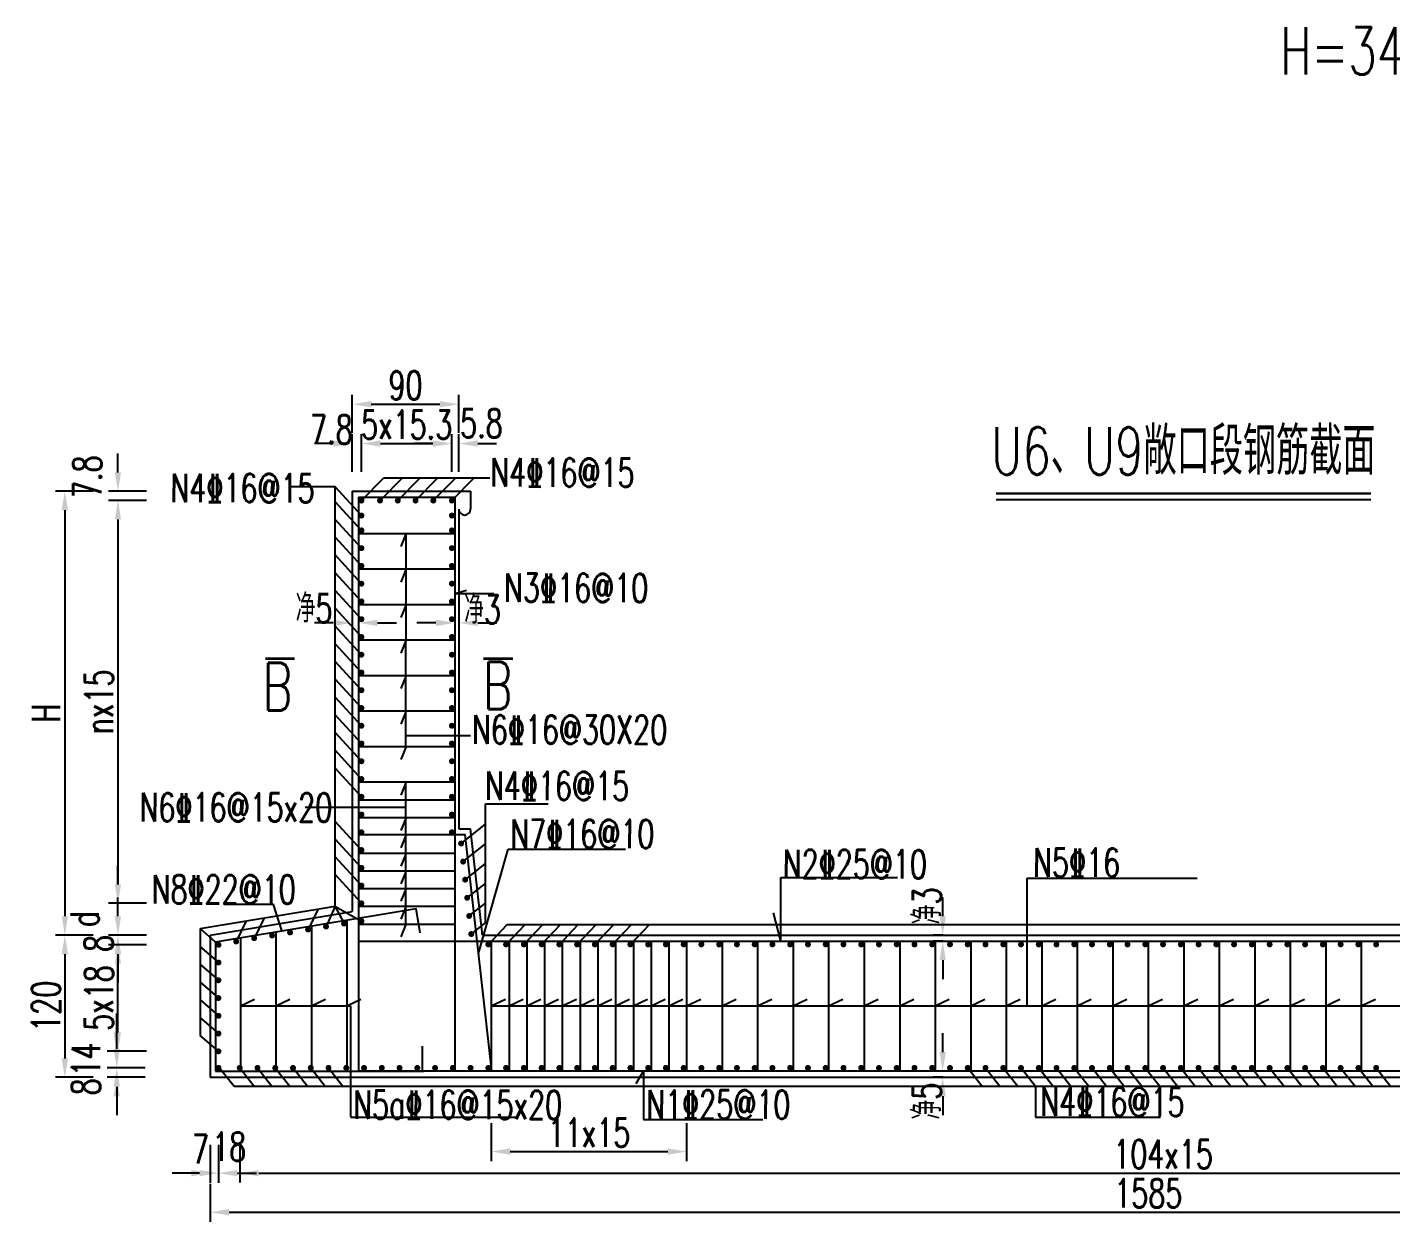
# Model space of a CAD drawing. Header units: millimetres. Extents: x -24222 to 32035, y -74604 to 14337.
# Drawn here: x -257 to 895, y -1536 to -527 of the extents above; entities that cross this region are included whole.
import ezdxf
from ezdxf.enums import TextEntityAlignment as Align

# ---------------------------------------------------------------- set-up
doc = ezdxf.new("R2010")
doc.units = ezdxf.units.MM
doc.header["$LTSCALE"] = 0.25
doc.header["$MEASUREMENT"] = 0
for name, color, linetype in [('文字', 7, 'Continuous'), ('标注', 7, 'Continuous'), ('次轮廓线', 7, 'Continuous'), ('钢筋', 1, 'Continuous')]:
    doc.layers.add(name, color=color, linetype=linetype)
doc.styles.get("Standard").update_dxf_attribs({"font": 'simplex1.shx', "width": 0.7, "bigfont": 'hztxt.shx'})
doc.dimstyles.new('80', dxfattribs={"dimscale": 8, "dimtxt": 3, "dimasz": 2, "dimexe": 1, "dimexo": 1, "dimgap": 0.5, "dimtad": 1, "dimdec": 1, "dimdsep": 46, "dimtxsty": 'Standard', "dimcen": 0.5, "dimadec": 0, "dimazin": 0, "dimtfac": 1, "dimtdec": 1, "dimtofl": 0, "dimtmove": 2, "dimatfit": 3, "dimfxl": 0, "dimtolj": 1, "dimtzin": 0, "dimarcsym": 0})

# ---------------------------------------------------------------- blocks, each defined once
blk = doc.blocks.new('点筋')
at = {"layer": '钢筋', "const_width": 2.5}
blk.add_lwpolyline([(-1.25, 0, 1), (1.25, 0, 1)], format="xyb", close=True, dxfattribs=at)
blk = doc.blocks.new('*D137')
at = {"layer": 'Defpoints', "color": 0}
for p in [(-179.7, -1293.7), (-224.9, -1413.7), (-179.7, -1413.7)]:
    blk.add_point(p, dxfattribs=at)
at = {"layer": '标注', "color": 0, "lineweight": -2}
for p, q in [((-200.9, -1293.7), (-232.9, -1293.7)), ((-224.9, -1309.7), (-224.9, -1397.7)), ((-200.9, -1413.7), (-232.9, -1413.7))]:
    blk.add_line(p, q, dxfattribs=at)
at = {"layer": '标注', "color": 0}
for points in [[(-227.6, -1309.7), (-222.2, -1309.7), (-224.9, -1293.7)], [(-227.6, -1397.7), (-222.2, -1397.7), (-224.9, -1413.7)]]:
    blk.add_solid(points, dxfattribs=at)
at = {"layer": '标注', "color": 0, "insert": (-240.9, -1353.7), "char_height": 24, "attachment_point": 5, "rotation": 90}
blk.add_mtext('\\A1;120', dxfattribs=at)
blk = doc.blocks.new('*D138')
at = {"layer": 'Defpoints', "color": 0}
for p in [(25.7, -878.4), (25.7, -926.5), (17.9, -933.7)]:
    blk.add_point(p, dxfattribs=at)
at = {"layer": '标注', "color": 0, "lineweight": -2}
for p, q in [((17.9, -902.4), (17.9, -870.4)), ((25.7, -902.4), (25.7, -870.4)), ((1.9, -878.4), (-14.1, -878.4)), ((41.7, -878.4), (57.7, -878.4))]:
    blk.add_line(p, q, dxfattribs=at)
at = {"layer": '标注', "color": 0}
for points in [[(1.9, -875.7), (1.9, -881), (17.9, -878.4)], [(41.7, -875.7), (41.7, -881), (25.7, -878.4)]]:
    blk.add_solid(points, dxfattribs=at)
at = {"layer": '标注', "color": 0, "insert": (0.3, -866.5), "char_height": 24, "attachment_point": 5}
blk.add_mtext('\\A1;7.8', dxfattribs=at)
blk = doc.blocks.new('*D139')
at = {"layer": 'Defpoints', "color": 0}
for p in [(107.9, -878.4), (102.1, -926.5), (107.9, -926.5)]:
    blk.add_point(p, dxfattribs=at)
at = {"layer": '标注', "color": 0, "lineweight": -2}
for p, q in [((102.1, -902.4), (102.1, -870.4)), ((107.9, -902.4), (107.9, -870.4)), ((86.1, -878.4), (70.1, -878.4)), ((123.9, -878.4), (139.9, -878.4))]:
    blk.add_line(p, q, dxfattribs=at)
at = {"layer": '标注', "color": 0}
for points in [[(86.1, -875.7), (86.1, -881), (102.1, -878.4)], [(123.9, -875.7), (123.9, -881), (107.9, -878.4)]]:
    blk.add_solid(points, dxfattribs=at)
at = {"layer": '标注', "color": 0, "insert": (127, -861.2), "char_height": 24, "attachment_point": 5}
blk.add_mtext('\\A1;5.8', dxfattribs=at)
blk = doc.blocks.new('*D140')
at = {"layer": 'Defpoints', "color": 0}
for p in [(107.9, -845.2), (17.9, -878.6), (107.9, -878.6)]:
    blk.add_point(p, dxfattribs=at)
at = {"layer": '标注', "color": 0, "lineweight": -2}
for p, q in [((17.9, -869.2), (17.9, -837.2)), ((107.9, -869.2), (107.9, -837.2)), ((33.9, -845.2), (91.9, -845.2))]:
    blk.add_line(p, q, dxfattribs=at)
at = {"layer": '标注', "color": 0}
for points in [[(33.9, -842.5), (33.9, -847.8), (17.9, -845.2)], [(91.9, -842.5), (91.9, -847.8), (107.9, -845.2)]]:
    blk.add_solid(points, dxfattribs=at)
at = {"layer": '标注', "color": 0, "insert": (62.9, -829.2), "char_height": 24, "attachment_point": 5}
blk.add_mtext('\\A1;90', dxfattribs=at)
blk = doc.blocks.new('*D141')
at = {"layer": 'Defpoints', "color": 0}
for p in [(-102.1, -1293.7), (-180, -1301.7), (-95.1, -1301.7)]:
    blk.add_point(p, dxfattribs=at)
at = {"layer": '标注', "color": 0, "lineweight": -2}
for p, q in [((-180, -1277.7), (-180, -1261.7)), ((-156, -1293.7), (-188, -1293.7)), ((-156, -1301.7), (-188, -1301.7)), ((-180, -1317.7), (-180, -1333.7))]:
    blk.add_line(p, q, dxfattribs=at)
at = {"layer": '标注', "color": 0}
for points in [[(-182.7, -1277.7), (-177.4, -1277.7), (-180, -1293.7)], [(-182.7, -1317.7), (-177.4, -1317.7), (-180, -1301.7)]]:
    blk.add_solid(points, dxfattribs=at)
at = {"layer": '标注', "color": 0, "insert": (-196.3, -1300.6), "char_height": 24, "attachment_point": 5, "rotation": 90}
blk.add_mtext('\\A1;8', dxfattribs=at)
blk = doc.blocks.new('*D160')
at = {"layer": 'Defpoints', "color": 0}
for p in [(-102.1, -1493.9), (1482.9, -1493.9), (1482.9, -1527.7)]:
    blk.add_point(p, dxfattribs=at)
at = {"layer": '标注', "color": 0, "lineweight": -2}
for p, q in [((-102.1, -1503.7), (-102.1, -1535.7)), ((1482.9, -1503.7), (1482.9, -1535.7)), ((-86.1, -1527.7), (1466.9, -1527.7))]:
    blk.add_line(p, q, dxfattribs=at)
at = {"layer": '标注', "color": 0}
for points in [[(-86.1, -1525), (-86.1, -1530.3), (-102.1, -1527.7)], [(1466.9, -1525), (1466.9, -1530.3), (1482.9, -1527.7)]]:
    blk.add_solid(points, dxfattribs=at)
at = {"layer": '标注', "color": 0, "insert": (690.4, -1511.7), "char_height": 24, "attachment_point": 5}
blk.add_mtext('\\A1;1585', dxfattribs=at)
blk = doc.blocks.new('*D161')
at = {"layer": 'Defpoints', "color": 0}
for p in [(25.7, -1266.7), (-180, -1293.7), (-102.1, -1293.7)]:
    blk.add_point(p, dxfattribs=at)
at = {"layer": '标注', "color": 0, "lineweight": -2}
for p, q in [((-180, -1250.7), (-180, -1234.7)), ((-156, -1266.7), (-188, -1266.7)), ((-156, -1293.7), (-188, -1293.7)), ((-180, -1309.7), (-180, -1325.7))]:
    blk.add_line(p, q, dxfattribs=at)
at = {"layer": '标注', "color": 0}
for points in [[(-182.7, -1250.7), (-177.4, -1250.7), (-180, -1266.7)], [(-182.7, -1309.7), (-177.4, -1309.7), (-180, -1293.7)]]:
    blk.add_solid(points, dxfattribs=at)
at = {"layer": '标注', "color": 0, "insert": (-208.2, -1280), "char_height": 24, "attachment_point": 5, "rotation": 90}
blk.add_mtext('\\A1;d', dxfattribs=at)
blk = doc.blocks.new('*D162')
at = {"layer": 'Defpoints', "color": 0}
for p in [(-77.1, -1405.7), (1482.9, -1405.7), (1482.9, -1494.6)]:
    blk.add_point(p, dxfattribs=at)
at = {"layer": '标注', "color": 0, "lineweight": -2}
for p, q in [((-77.1, -1470.6), (-77.1, -1502.6)), ((1482.9, -1470.6), (1482.9, -1502.6)), ((-61.1, -1494.6), (1466.9, -1494.6))]:
    blk.add_line(p, q, dxfattribs=at)
at = {"layer": '标注', "color": 0}
for points in [[(-61.1, -1492), (-61.1, -1497.3), (-77.1, -1494.6)], [(1466.9, -1492), (1466.9, -1497.3), (1482.9, -1494.6)]]:
    blk.add_solid(points, dxfattribs=at)
at = {"layer": '标注', "color": 0, "insert": (702.9, -1478.6), "char_height": 24, "attachment_point": 5}
blk.add_mtext('\\A1;104x15', dxfattribs=at)
blk = doc.blocks.new('*D214')
at = {"layer": 'Defpoints', "color": 0}
for p in [(102.1, -878.4), (25.7, -926.5), (102.1, -926.5)]:
    blk.add_point(p, dxfattribs=at)
at = {"layer": '标注', "color": 0, "lineweight": -2}
for p, q in [((25.7, -902.4), (25.7, -870.4)), ((102.1, -902.4), (102.1, -870.4)), ((41.7, -878.4), (86.1, -878.4))]:
    blk.add_line(p, q, dxfattribs=at)
at = {"layer": '标注', "color": 0}
for points in [[(41.7, -875.7), (41.7, -881), (25.7, -878.4)], [(86.1, -875.7), (86.1, -881), (102.1, -878.4)]]:
    blk.add_solid(points, dxfattribs=at)
at = {"layer": '标注', "color": 0, "insert": (63.9, -862.4), "char_height": 24, "attachment_point": 5}
blk.add_mtext('\\A1;5x15.3', dxfattribs=at)
blk = doc.blocks.new('*D215')
at = {"layer": 'Defpoints', "color": 0}
for p in [(-95.1, -1405.7), (-77.1, -1405.7), (-95.1, -1494.6)]:
    blk.add_point(p, dxfattribs=at)
at = {"layer": '标注', "color": 0, "lineweight": -2}
for p, q in [((-95.1, -1470.6), (-95.1, -1502.6)), ((-77.1, -1470.6), (-77.1, -1502.6)), ((-111.1, -1494.6), (-127.1, -1494.6)), ((-61.1, -1494.6), (-45.1, -1494.6))]:
    blk.add_line(p, q, dxfattribs=at)
at = {"layer": '标注', "color": 0}
for points in [[(-111.1, -1492), (-111.1, -1497.3), (-95.1, -1494.6)], [(-61.1, -1492), (-61.1, -1497.3), (-77.1, -1494.6)]]:
    blk.add_solid(points, dxfattribs=at)
at = {"layer": '标注', "color": 0, "insert": (-86.1, -1472.2), "char_height": 24, "attachment_point": 5}
blk.add_mtext('\\A1;18', dxfattribs=at)
blk = doc.blocks.new('*D216')
at = {"layer": 'Defpoints', "color": 0}
for p in [(-102.1, -1405.7), (-95.1, -1405.7), (-102.1, -1494.7)]:
    blk.add_point(p, dxfattribs=at)
at = {"layer": '标注', "color": 0, "lineweight": -2}
for p, q in [((-102.1, -1470.7), (-102.1, -1502.7)), ((-95.1, -1470.7), (-95.1, -1502.7)), ((-118.1, -1494.7), (-134.1, -1494.7)), ((-79.1, -1494.7), (-63.1, -1494.7))]:
    blk.add_line(p, q, dxfattribs=at)
at = {"layer": '标注', "color": 0}
for points in [[(-118.1, -1492), (-118.1, -1497.3), (-102.1, -1494.7)], [(-79.1, -1492), (-79.1, -1497.3), (-95.1, -1494.7)]]:
    blk.add_solid(points, dxfattribs=at)
at = {"layer": '标注', "color": 0, "insert": (-110.3, -1474.4), "char_height": 24, "attachment_point": 5}
blk.add_mtext('\\A1;7', dxfattribs=at)
blk = doc.blocks.new('*D217')
at = {"layer": 'Defpoints', "color": 0}
for p in [(-180, -918.7), (25.7, -918.7), (25.7, -926.5)]:
    blk.add_point(p, dxfattribs=at)
at = {"layer": '标注', "color": 0, "lineweight": -2}
for p, q in [((-180, -902.7), (-180, -886.7)), ((-156, -918.7), (-188, -918.7)), ((-156, -926.5), (-188, -926.5)), ((-180, -942.5), (-180, -958.5))]:
    blk.add_line(p, q, dxfattribs=at)
at = {"layer": '标注', "color": 0}
for points in [[(-182.7, -902.7), (-177.4, -902.7), (-180, -918.7)], [(-182.7, -942.5), (-177.4, -942.5), (-180, -926.5)]]:
    blk.add_solid(points, dxfattribs=at)
at = {"layer": '标注', "color": 0, "insert": (-206, -906.4), "char_height": 24, "attachment_point": 5, "rotation": 90}
blk.add_mtext('\\A1;7.8', dxfattribs=at)
blk = doc.blocks.new('*D218')
at = {"layer": 'Defpoints', "color": 0}
for p in [(-181, -1413.7), (-95.1, -1405.7), (-95.1, -1413.7)]:
    blk.add_point(p, dxfattribs=at)
at = {"layer": '标注', "color": 0, "lineweight": -2}
for p, q in [((-181, -1389.7), (-181, -1373.7)), ((-157, -1405.7), (-189, -1405.7)), ((-157, -1413.7), (-189, -1413.7)), ((-181, -1429.7), (-181, -1445.7))]:
    blk.add_line(p, q, dxfattribs=at)
at = {"layer": '标注', "color": 0}
for points in [[(-183.7, -1389.7), (-178.4, -1389.7), (-181, -1405.7)], [(-183.7, -1429.7), (-178.4, -1429.7), (-181, -1413.7)]]:
    blk.add_solid(points, dxfattribs=at)
at = {"layer": '标注', "color": 0, "insert": (-207, -1421.7), "char_height": 24, "attachment_point": 5, "rotation": 90}
blk.add_mtext('\\A1;8', dxfattribs=at)
blk = doc.blocks.new('*D219')
at = {"layer": 'Defpoints', "color": 0}
for p in [(-181, -1391.7), (-95.1, -1391.7), (-95.1, -1405.7)]:
    blk.add_point(p, dxfattribs=at)
at = {"layer": '标注', "color": 0, "lineweight": -2}
for p, q in [((-181, -1375.7), (-181, -1359.7)), ((-157, -1391.7), (-189, -1391.7)), ((-157, -1405.7), (-189, -1405.7)), ((-181, -1421.7), (-181, -1437.7))]:
    blk.add_line(p, q, dxfattribs=at)
at = {"layer": '标注', "color": 0}
for points in [[(-183.7, -1375.7), (-178.4, -1375.7), (-181, -1391.7)], [(-183.7, -1421.7), (-178.4, -1421.7), (-181, -1405.7)]]:
    blk.add_solid(points, dxfattribs=at)
at = {"layer": '标注', "color": 0, "insert": (-207, -1398.7), "char_height": 24, "attachment_point": 5, "rotation": 90}
blk.add_mtext('\\A1;14', dxfattribs=at)
blk = doc.blocks.new('*D220')
at = {"layer": 'Defpoints', "color": 0}
for p in [(-180, -1301.7), (-95.1, -1301.7), (-95.1, -1391.7)]:
    blk.add_point(p, dxfattribs=at)
at = {"layer": '标注', "color": 0, "lineweight": -2}
for p, q in [((-156, -1301.7), (-188, -1301.7)), ((-180, -1375.7), (-180, -1317.7)), ((-156, -1391.7), (-188, -1391.7))]:
    blk.add_line(p, q, dxfattribs=at)
at = {"layer": '标注', "color": 0}
for points in [[(-182.7, -1317.7), (-177.4, -1317.7), (-180, -1301.7)], [(-182.7, -1375.7), (-177.4, -1375.7), (-180, -1391.7)]]:
    blk.add_solid(points, dxfattribs=at)
at = {"layer": '标注', "color": 0, "insert": (-196, -1346.7), "char_height": 24, "attachment_point": 5, "rotation": 90}
blk.add_mtext('\\A1;5x18', dxfattribs=at)
blk = doc.blocks.new('*D227')
at = {"layer": 'Defpoints', "color": 0}
for p in [(-180, -926.5), (-180, -1266.7), (-180, -1266.7)]:
    blk.add_point(p, dxfattribs=at)
at = {"layer": '标注', "color": 0, "lineweight": -2}
for p, q in [((-180, -926.5), (-188, -926.5)), ((-180, -942.5), (-180, -1250.7)), ((-180, -1266.7), (-188, -1266.7))]:
    blk.add_line(p, q, dxfattribs=at)
at = {"layer": '标注', "color": 0}
for points in [[(-182.7, -942.5), (-177.4, -942.5), (-180, -926.5)], [(-182.7, -1250.7), (-177.4, -1250.7), (-180, -1266.7)]]:
    blk.add_solid(points, dxfattribs=at)
at = {"layer": '标注', "color": 0, "insert": (-196, -1096.6), "char_height": 24, "attachment_point": 5, "rotation": 90}
blk.add_mtext('\\A1;nx15', dxfattribs=at)
blk = doc.blocks.new('*D228')
at = {"layer": 'Defpoints', "color": 0}
for p in [(-180, -918.7), (-224.9, -1293.7), (-180, -1293.7)]:
    blk.add_point(p, dxfattribs=at)
at = {"layer": '标注', "color": 0, "lineweight": -2}
for p, q in [((-200.9, -918.7), (-232.9, -918.7)), ((-224.9, -934.7), (-224.9, -1277.7)), ((-200.9, -1293.7), (-232.9, -1293.7))]:
    blk.add_line(p, q, dxfattribs=at)
at = {"layer": '标注', "color": 0}
for points in [[(-227.6, -934.7), (-222.2, -934.7), (-224.9, -918.7)], [(-227.6, -1277.7), (-222.2, -1277.7), (-224.9, -1293.7)]]:
    blk.add_solid(points, dxfattribs=at)
at = {"layer": '标注', "color": 0, "insert": (-240.9, -1106.2), "char_height": 24, "attachment_point": 5, "rotation": 90}
blk.add_mtext('\\A1;H', dxfattribs=at)
blk = doc.blocks.new('*D245')
at = {"layer": 'Defpoints', "color": 0}
for p in [(17.9, -934.9), (23.2, -939.7), (17.9, -1029.8)]:
    blk.add_point(p, dxfattribs=at)
at = {"layer": '标注', "color": 0, "lineweight": -2}
for p, q in [((17.9, -1005.8), (17.9, -1037.8)), ((23.2, -1005.8), (23.2, -1037.8)), ((1.9, -1029.8), (-14.1, -1029.8)), ((39.2, -1029.8), (55.2, -1029.8))]:
    blk.add_line(p, q, dxfattribs=at)
at = {"layer": '标注', "color": 0}
for points in [[(1.9, -1027.2), (1.9, -1032.5), (17.9, -1029.8)], [(39.2, -1027.2), (39.2, -1032.5), (23.2, -1029.8)]]:
    blk.add_solid(points, dxfattribs=at)
at = {"layer": '标注', "color": 0, "insert": (-14.4, -1017.5), "char_height": 24, "attachment_point": 5}
blk.add_mtext('\\A1;净5', dxfattribs=at)
blk = doc.blocks.new('*D246')
at = {"layer": 'Defpoints', "color": 0}
for p in [(104.6, -933.7), (107.9, -933.7), (104.6, -1029.8)]:
    blk.add_point(p, dxfattribs=at)
at = {"layer": '标注', "color": 0, "lineweight": -2}
for p, q in [((104.6, -1005.8), (104.6, -1037.8)), ((107.9, -1005.8), (107.9, -1037.8)), ((88.6, -1029.8), (72.6, -1029.8)), ((123.9, -1029.8), (139.9, -1029.8))]:
    blk.add_line(p, q, dxfattribs=at)
at = {"layer": '标注', "color": 0}
for points in [[(88.6, -1027.2), (88.6, -1032.5), (104.6, -1029.8)], [(123.9, -1027.2), (123.9, -1032.5), (107.9, -1029.8)]]:
    blk.add_solid(points, dxfattribs=at)
at = {"layer": '标注', "color": 0, "insert": (128, -1018.5), "char_height": 24, "attachment_point": 5}
blk.add_mtext('\\A1;净3', dxfattribs=at)
blk = doc.blocks.new('*D249')
at = {"layer": 'Defpoints', "color": 0}
for p in [(516.7, -1408.4), (516.7, -1413.7), (516.7, -1413.7)]:
    blk.add_point(p, dxfattribs=at)
at = {"layer": '标注', "color": 0, "lineweight": -2}
for p, q in [((516.7, -1392.4), (516.7, -1376.4)), ((516.7, -1408.4), (508.7, -1408.4)), ((516.7, -1413.7), (508.7, -1413.7)), ((516.7, -1429.7), (516.7, -1445.7))]:
    blk.add_line(p, q, dxfattribs=at)
at = {"layer": '标注', "color": 0}
for points in [[(514.1, -1392.4), (519.4, -1392.4), (516.7, -1408.4)], [(514.1, -1429.7), (519.4, -1429.7), (516.7, -1413.7)]]:
    blk.add_solid(points, dxfattribs=at)
at = {"layer": '标注', "color": 0, "insert": (503.4, -1433.8), "char_height": 24, "attachment_point": 5, "rotation": 90}
blk.add_mtext('\\A1;净5', dxfattribs=at)
blk = doc.blocks.new('*D250')
at = {"layer": 'Defpoints', "color": 0}
for p in [(516.7, -1293.7), (516.7, -1293.7), (516.7, -1298.7)]:
    blk.add_point(p, dxfattribs=at)
at = {"layer": '标注', "color": 0, "lineweight": -2}
for p, q in [((516.7, -1277.7), (516.7, -1261.7)), ((516.7, -1293.7), (508.7, -1293.7)), ((516.7, -1298.7), (508.7, -1298.7)), ((516.7, -1314.7), (516.7, -1330.7))]:
    blk.add_line(p, q, dxfattribs=at)
at = {"layer": '标注', "color": 0}
for points in [[(514.1, -1277.7), (519.4, -1277.7), (516.7, -1293.7)], [(514.1, -1314.7), (519.4, -1314.7), (516.7, -1298.7)]]:
    blk.add_solid(points, dxfattribs=at)
at = {"layer": '标注', "color": 0, "insert": (503.5, -1268.9), "char_height": 24, "attachment_point": 5, "rotation": 90}
blk.add_mtext('\\A1;净3', dxfattribs=at)
blk = doc.blocks.new('*D253')
at = {"layer": 'Defpoints', "color": 0}
for p in [(135.4, -1353.2), (300.4, -1353.2), (300.4, -1476.4)]:
    blk.add_point(p, dxfattribs=at)
at = {"layer": '标注', "color": 0, "lineweight": -2}
for p, q in [((135.4, -1452.4), (135.4, -1484.4)), ((300.4, -1452.4), (300.4, -1484.4)), ((151.4, -1476.4), (284.4, -1476.4))]:
    blk.add_line(p, q, dxfattribs=at)
at = {"layer": '标注', "color": 0}
for points in [[(151.4, -1473.7), (151.4, -1479.1), (135.4, -1476.4)], [(284.4, -1473.7), (284.4, -1479.1), (300.4, -1476.4)]]:
    blk.add_solid(points, dxfattribs=at)
at = {"layer": '标注', "color": 0, "insert": (217.9, -1460.4), "char_height": 24, "attachment_point": 5}
blk.add_mtext('\\A1;11x15', dxfattribs=at)

msp = doc.modelspace()

# ---------------------------------------------------------------- linework, layer by layer
at = {"layer": '文字'}
msp.add_line((561.84, -925.657), (878.426, -925.657), dxfattribs=at)
at = {"layer": '文字', "const_width": 2}
for points in [[(561.84, -920.657), (878.426, -920.657)], [(-30.647, -1060.071), (-55.647, -1060.071)], [(153.78, -1060.071), (128.78, -1060.071)]]:
    msp.add_lwpolyline(points, dxfattribs=at)
at = {"layer": '标注'}
for p, q in [((25.668, -926.529), (44.616, -907.205)), ((41.368, -926.529), (60.316, -907.205)), ((44.616, -907.205), (134.045, -907.205)), ((56.368, -926.529), (75.316, -907.205)), ((71.368, -926.529), (90.316, -907.205)), ((86.368, -926.529), (105.316, -907.205)), ((102.068, -926.529), (121.016, -907.205)), ((3.336, -914.98), (-33.863, -914.98)), ((3.336, -1269.116), (3.336, -914.98)), ((25.668, -939.229), (3.336, -914.98)), ((25.668, -951.729), (3.336, -927.48)), ((25.668, -966.729), (3.336, -942.48)), ((63.381, -954.197), (58.866, -965.315)), ((63.29, -1134.229), (63.368, -954.229)), ((25.668, -981.729), (3.336, -957.48)), ((25.668, -996.729), (3.336, -972.48)), ((25.668, -1011.729), (3.336, -987.48)), ((63.368, -984.229), (58.853, -995.347)), ((25.668, -1026.729), (3.336, -1002.48)), ((104.568, -1005.079), (114.456, -1002.288)), ((104.568, -1005.079), (137.391, -1005.079)), ((25.668, -1041.729), (3.336, -1017.48)), ((63.368, -1014.229), (58.853, -1025.347)), ((25.668, -1056.729), (3.336, -1032.48)), ((25.668, -1071.729), (3.336, -1047.48)), ((63.368, -1044.229), (58.853, -1055.347)), ((25.668, -1086.729), (3.336, -1062.48)), ((25.668, -1101.729), (3.336, -1077.48)), ((63.368, -1074.229), (58.853, -1085.347)), ((25.668, -1116.729), (3.336, -1092.48)), ((63.368, -1104.229), (58.853, -1115.347)), ((25.668, -1131.729), (3.336, -1107.48)), ((25.668, -1146.729), (3.336, -1122.48)), ((63.368, -1124.894), (117.864, -1124.894)), ((25.668, -1161.729), (3.336, -1137.48)), ((63.368, -1134.229), (58.853, -1145.347)), ((25.668, -1176.729), (3.336, -1152.48)), ((63.368, -1164.229), (58.853, -1175.347)), ((63.225, -1284.229), (63.277, -1164.229)), ((63.268, -1185.845), (-21.936, -1185.845)), ((130.429, -1283.185), (130.429, -1182.611)), ((130.429, -1182.611), (183.431, -1182.611)), ((25.668, -1221.729), (3.336, -1197.48)), ((63.368, -1194.229), (58.853, -1205.347)), ((63.368, -1208.729), (58.853, -1219.847)), ((109.856, -1216.153), (130.429, -1199.855)), ((25.668, -1236.729), (3.336, -1212.48)), ((111.575, -1231.457), (130.429, -1216.521)), ((25.668, -1251.729), (3.336, -1227.48)), ((63.368, -1224.229), (58.853, -1235.347)), ((124.663, -1308.981), (149.691, -1221.027)), ((149.691, -1221.027), (248.746, -1221.027)), ((25.668, -1266.729), (3.336, -1242.48)), ((63.368, -1239.229), (58.853, -1250.347)), ((113.295, -1246.761), (130.429, -1233.187)), ((63.373, -1253.898), (58.857, -1265.016)), ((115.014, -1262.064), (130.429, -1249.853)), ((379.938, -1298.729), (379.938, -1245.049)), ((379.938, -1245.049), (478.641, -1245.049)), ((587.901, -1245.464), (731.618, -1245.464)), ((587.901, -1245.464), (587.901, -1353.229)), ((116.734, -1277.368), (130.429, -1266.519)), ((-48.605, -1267.658), (-90.545, -1267.658)), ((-41.474, -1289.702), (-48.605, -1267.658)), ((-10.929, -1271.487), (-19.413, -1288.872)), ((3.336, -1269.116), (-4.222, -1286.34)), ((3.288, -1269.124), (10.968, -1283.808)), ((3.312, -1269.171), (25.668, -1281.729)), ((63.368, -1268.898), (58.853, -1280.016)), ((379.938, -1298.729), (373.682, -1274.735)), ((-110.608, -1288.057), (-110.607, -1378.357)), ((-95.132, -1301.729), (-110.608, -1288.057)), ((-71.677, -1281.585), (-80.175, -1298.999)), ((-56.49, -1279.061), (-64.984, -1296.467)), ((63.36, -1283.898), (58.844, -1295.016)), ((118.453, -1292.672), (130.429, -1283.185)), ((132.868, -1301.429), (148.882, -1284.605)), ((147.868, -1301.429), (163.882, -1284.605)), ((148.882, -1284.605), (1498.882, -1284.605)), ((162.868, -1301.429), (178.882, -1284.605)), ((177.868, -1301.429), (193.882, -1284.605)), ((192.868, -1301.429), (208.882, -1284.605)), ((207.868, -1301.429), (223.882, -1284.605)), ((222.868, -1301.429), (238.882, -1284.605)), ((237.868, -1301.429), (253.882, -1284.605)), ((252.868, -1301.429), (268.882, -1284.605)), ((-95.132, -1316.429), (-110.608, -1303.057)), ((-95.132, -1331.429), (-110.608, -1318.057)), ((-95.132, -1346.429), (-110.608, -1333.057)), ((-95.132, -1361.429), (-110.608, -1348.057)), ((-76.632, -1353.229), (-64.735, -1347.713)), ((-76.632, -1353.229), (16.408, -1353.249)), ((-46.632, -1353.229), (-34.735, -1347.713)), ((-16.632, -1353.229), (-4.735, -1347.713)), ((13.368, -1353.229), (25.265, -1347.713)), ((16.408, -1353.249), (16.408, -1446.655)), ((135.368, -1353.229), (147.265, -1347.713)), ((135.368, -1353.229), (1482.868, -1353.229)), ((150.368, -1353.229), (162.265, -1347.713)), ((165.368, -1353.229), (177.265, -1347.713)), ((180.368, -1353.229), (192.265, -1347.713)), ((195.368, -1353.229), (207.265, -1347.713)), ((210.368, -1353.229), (222.265, -1347.713)), ((225.368, -1353.229), (237.265, -1347.713)), ((240.368, -1353.229), (252.265, -1347.713)), ((255.368, -1353.229), (267.265, -1347.713)), ((270.368, -1353.229), (282.265, -1347.713)), ((285.368, -1353.229), (297.265, -1347.713)), ((300.368, -1353.229), (312.265, -1347.713)), ((330.368, -1353.229), (342.265, -1347.713)), ((360.368, -1353.229), (372.265, -1347.713)), ((390.368, -1353.229), (402.265, -1347.713)), ((420.368, -1353.229), (432.265, -1347.713)), ((450.368, -1353.229), (462.265, -1347.713)), ((480.368, -1353.229), (492.265, -1347.713)), ((510.368, -1353.229), (522.265, -1347.713)), ((540.368, -1353.229), (552.265, -1347.713)), ((570.368, -1353.229), (582.265, -1347.713)), ((600.368, -1353.229), (612.265, -1347.713)), ((630.368, -1353.229), (642.265, -1347.713)), ((660.368, -1353.229), (672.265, -1347.713)), ((690.368, -1353.229), (702.265, -1347.713)), ((720.368, -1353.229), (732.265, -1347.713)), ((750.368, -1353.229), (762.265, -1347.713)), ((780.368, -1353.229), (792.265, -1347.713)), ((810.368, -1353.229), (822.265, -1347.713)), ((840.368, -1353.229), (852.265, -1347.713)), ((870.368, -1353.229), (882.265, -1347.713)), ((-95.132, -1376.429), (-110.608, -1363.057)), ((-95.131, -1391.729), (-110.607, -1378.357)), ((-94.132, -1405.729), (-81.954, -1421.254)), ((-77.132, -1405.729), (-64.954, -1421.254)), ((-62.132, -1405.729), (-49.954, -1421.254)), ((-47.132, -1405.729), (-34.954, -1421.254)), ((-32.132, -1405.729), (-19.954, -1421.254)), ((-17.132, -1405.729), (-4.954, -1421.254)), ((-2.132, -1405.729), (10.046, -1421.254)), ((264.081, -1408.211), (257.336, -1419.295)), ((264.081, -1408.211), (264.081, -1449.311)), ((537.868, -1405.729), (550.046, -1421.254)), ((552.868, -1405.729), (565.046, -1421.254)), ((567.868, -1405.729), (580.046, -1421.254)), ((582.868, -1405.729), (595.046, -1421.254)), ((597.868, -1405.729), (610.046, -1421.254)), ((612.868, -1405.729), (625.046, -1421.254)), ((627.868, -1405.729), (640.046, -1421.254)), ((642.868, -1405.729), (655.046, -1421.254)), ((657.868, -1405.729), (670.046, -1421.254)), ((672.868, -1405.729), (685.046, -1421.254)), ((687.868, -1405.729), (700.046, -1421.254)), ((702.868, -1405.729), (715.046, -1421.254)), ((717.868, -1405.729), (730.046, -1421.254)), ((732.868, -1405.729), (745.046, -1421.254)), ((747.868, -1405.729), (760.046, -1421.254)), ((762.868, -1405.729), (775.046, -1421.254)), ((777.868, -1405.729), (790.046, -1421.254)), ((792.868, -1405.729), (805.046, -1421.254)), ((807.868, -1405.729), (820.046, -1421.254)), ((822.868, -1405.729), (835.046, -1421.254)), ((837.868, -1405.729), (850.046, -1421.254)), ((852.868, -1405.729), (865.046, -1421.254)), ((867.868, -1405.729), (880.046, -1421.254)), ((882.868, -1405.729), (895.046, -1421.254)), ((-81.954, -1421.254), (1495.046, -1421.254)), ((595.046, -1421.254), (595.046, -1447.335)), ((16.408, -1447.355), (157.954, -1447.355)), ((264.081, -1449.311), (364.859, -1449.311)), ((595.046, -1447.335), (700.617, -1447.335))]:
    msp.add_line(p, q, dxfattribs=at)
at = {"layer": '次轮廓线'}
for p, q in [((17.868, -918.729), (107.868, -918.729)), ((17.868, -918.729), (17.868, -1273.729)), ((107.868, -918.729), (117.868, -918.729)), ((117.868, -918.729), (117.868, -933.729)), ((107.868, -933.729), (107.868, -1203.729)), ((107.868, -1203.729), (117.868, -1203.729)), ((127.981, -1293.729), (117.868, -1203.729)), ((-110.608, -1288.057), (3.336, -1269.116)), ((-102.132, -1293.729), (17.868, -1273.729)), ((-102.132, -1293.729), (-102.132, -1413.729)), ((127.981, -1293.729), (1482.868, -1293.729)), ((1482.868, -1413.729), (-102.132, -1413.729))]:
    msp.add_line(p, q, dxfattribs=at)
msp.add_arc((112.868, -933.729), 5, 180, 0, dxfattribs=at)
at = {"layer": '钢筋'}
for p, q in [((23.168, -923.529), (23.168, -1408.429)), ((23.168, -923.529), (104.568, -923.529)), ((104.568, -923.529), (104.568, -1408.429)), ((23.168, -954.229), (104.568, -954.229)), ((23.168, -984.229), (104.568, -984.229)), ((23.168, -1014.229), (104.568, -1014.229)), ((23.168, -1044.229), (104.568, -1044.229)), ((23.168, -1074.229), (104.568, -1074.229)), ((23.168, -1104.229), (104.568, -1104.229)), ((23.168, -1134.229), (104.568, -1134.229)), ((23.168, -1164.229), (104.568, -1164.229)), ((23.168, -1179.229), (104.568, -1179.229)), ((23.168, -1194.229), (104.568, -1194.229)), ((23.168, -1208.729), (113.399, -1208.729)), ((135.837, -1408.429), (113.399, -1208.729)), ((23.168, -1224.229), (104.568, -1224.229)), ((23.168, -1239.229), (104.568, -1239.229)), ((23.168, -1254.229), (104.568, -1254.229)), ((-97.632, -1299.362), (71.868, -1271.112)), ((23.168, -1269.229), (104.568, -1269.229)), ((75.289, -1291.634), (71.868, -1271.112)), ((-16.632, -1285.862), (-16.632, -1408.429)), ((13.368, -1280.862), (13.368, -1407.729)), ((23.168, -1284.229), (104.568, -1284.229)), ((-97.632, -1299.362), (-97.632, -1408.429)), ((-76.632, -1295.862), (-76.632, -1408.429)), ((-46.632, -1290.862), (-46.632, -1408.429)), ((23.168, -1298.729), (1482.868, -1298.729)), ((135.368, -1298.729), (135.368, -1408.429)), ((150.368, -1298.729), (150.368, -1408.429)), ((165.368, -1298.729), (165.368, -1408.429)), ((180.368, -1298.729), (180.368, -1408.429)), ((195.368, -1298.729), (195.368, -1408.429)), ((210.368, -1298.729), (210.368, -1408.429)), ((225.368, -1298.729), (225.368, -1408.429)), ((240.368, -1298.729), (240.368, -1408.429)), ((255.368, -1298.729), (255.368, -1408.429)), ((270.368, -1298.729), (270.368, -1408.429)), ((285.368, -1298.729), (285.368, -1408.429)), ((300.368, -1298.729), (300.368, -1408.429)), ((330.368, -1298.729), (330.368, -1408.429)), ((360.368, -1298.729), (360.368, -1408.429)), ((390.368, -1298.729), (390.368, -1408.429)), ((420.368, -1298.729), (420.368, -1408.429)), ((450.368, -1298.729), (450.368, -1408.429)), ((480.368, -1298.729), (480.368, -1408.429)), ((510.368, -1298.729), (510.368, -1407.729)), ((540.368, -1298.729), (540.368, -1407.729)), ((570.368, -1298.729), (570.368, -1407.729)), ((600.368, -1298.729), (600.368, -1407.729)), ((630.368, -1298.729), (630.368, -1407.729)), ((660.368, -1298.729), (660.368, -1407.729)), ((690.368, -1298.729), (690.368, -1408.429)), ((720.368, -1298.729), (720.368, -1408.429)), ((750.368, -1298.729), (750.368, -1408.429)), ((780.368, -1298.729), (780.368, -1408.429)), ((810.368, -1298.729), (810.368, -1408.429)), ((840.368, -1298.729), (840.368, -1408.429)), ((870.368, -1298.729), (870.368, -1408.429)), ((77.368, -1408.429), (77.368, -1387.429)), ((-97.632, -1408.429), (78.368, -1408.429)), ((1482.868, -1408.429), (23.168, -1408.429))]:
    msp.add_line(p, q, dxfattribs=at)

# ---------------------------------------------------------------- block references
at = {"layer": '钢筋', "xscale": -1}
for p in [(25.668, -926.529), (41.368, -926.529), (56.368, -926.529), (71.368, -926.529), (86.368, -926.529), (25.668, -939.229), (25.668, -951.729), (25.668, -966.729), (25.668, -981.729), (25.668, -996.729), (25.668, -1011.729), (25.668, -1026.729), (25.668, -1041.729), (25.668, -1056.729), (25.668, -1071.729), (25.668, -1086.729), (25.668, -1101.729), (25.668, -1116.729), (25.668, -1131.729), (25.668, -1146.729), (25.668, -1161.729), (25.668, -1176.729), (25.668, -1191.729), (25.668, -1206.729), (25.668, -1221.729), (25.668, -1236.729), (25.668, -1251.729), (25.668, -1266.729), (-34.603, -1291.403), (-19.413, -1288.872), (-4.222, -1286.34), (10.968, -1283.808), (25.668, -1281.729), (-95.131, -1301.729), (-80.175, -1298.999), (-64.984, -1296.167), (-49.794, -1293.935), (132.868, -1301.429), (147.868, -1301.429), (162.868, -1301.429), (177.868, -1301.429), (192.868, -1301.429), (207.868, -1301.429), (222.868, -1301.429), (237.868, -1301.429), (252.868, -1301.429), (267.868, -1301.429), (282.868, -1301.429), (297.868, -1301.429), (312.868, -1301.429), (327.868, -1301.429), (342.868, -1301.429), (357.868, -1301.429), (372.868, -1301.429), (387.868, -1301.429), (402.868, -1301.429), (417.868, -1301.429), (432.868, -1301.429), (447.868, -1301.429), (462.868, -1301.429), (477.868, -1301.429), (492.868, -1301.429), (507.868, -1301.429), (522.868, -1301.429), (537.868, -1301.429), (552.868, -1301.429), (567.868, -1301.429), (582.868, -1301.429), (597.868, -1301.429), (612.868, -1301.429), (627.868, -1301.429), (642.868, -1301.429), (657.868, -1301.429), (672.868, -1301.429), (687.868, -1301.429), (702.868, -1301.429), (717.868, -1301.429), (732.868, -1301.429), (747.868, -1301.429), (762.868, -1301.429), (777.868, -1301.429), (792.868, -1301.429), (807.868, -1301.429), (822.868, -1301.429), (837.868, -1301.429), (852.868, -1301.429), (867.868, -1301.429), (882.868, -1301.429), (-95.131, -1316.729), (-95.131, -1331.729), (-95.131, -1346.729), (-95.131, -1361.729), (-95.131, -1376.729), (-95.131, -1391.729), (-95.131, -1405.729), (-77.132, -1405.729), (-62.132, -1405.729), (-47.132, -1405.729), (-32.132, -1405.729), (-17.132, -1405.729), (-2.132, -1405.729), (12.868, -1405.729), (27.868, -1405.729), (42.868, -1405.729), (57.868, -1405.729), (72.868, -1405.729), (87.868, -1405.729), (102.868, -1405.729), (117.868, -1405.729), (132.868, -1405.729), (147.868, -1405.729), (162.868, -1405.729), (177.868, -1405.729), (192.868, -1405.729), (207.868, -1405.729), (222.868, -1405.729), (237.868, -1405.729), (252.868, -1405.729), (267.868, -1405.729), (282.868, -1405.729), (297.868, -1405.729), (312.868, -1405.729), (327.868, -1405.729), (342.868, -1405.729), (357.868, -1405.729), (372.868, -1405.729), (387.868, -1405.729), (402.868, -1405.729), (417.868, -1405.729), (432.868, -1405.729), (447.868, -1405.729), (462.868, -1405.729), (477.868, -1405.729), (492.868, -1405.729), (507.868, -1405.729), (522.868, -1405.729), (537.868, -1405.729), (552.868, -1405.729), (567.868, -1405.729), (582.868, -1405.729), (597.868, -1405.729), (612.868, -1405.729), (627.868, -1405.729), (642.868, -1405.729), (657.868, -1405.729), (672.868, -1405.729), (687.868, -1405.729), (702.868, -1405.729), (717.868, -1405.729), (732.868, -1405.729), (747.868, -1405.729), (762.868, -1405.729), (777.868, -1405.729), (792.868, -1405.729), (807.868, -1405.729), (822.868, -1405.729), (837.868, -1405.729), (852.868, -1405.729), (867.868, -1405.729), (882.868, -1405.729)]:
    msp.add_blockref('点筋', p, dxfattribs=at)
at = {"layer": '钢筋'}
for p in [(102.068, -926.529), (102.068, -939.229), (102.068, -951.729), (102.068, -966.729), (102.068, -981.729), (102.068, -996.729), (102.068, -1011.729), (102.068, -1026.729), (102.068, -1041.729), (102.068, -1056.729), (102.068, -1071.729), (102.068, -1086.729), (102.068, -1101.729), (102.068, -1116.729), (102.068, -1131.729), (102.068, -1146.729), (102.068, -1161.729), (102.068, -1176.729), (102.068, -1191.729), (102.068, -1206.729), (109.856, -1216.153), (111.575, -1231.457), (113.295, -1246.761), (115.014, -1262.064), (116.734, -1277.368), (118.453, -1292.672)]:
    msp.add_blockref('点筋', p, dxfattribs=at)

# ---------------------------------------------------------------- texts
at = {"layer": '文字', "width": 0.7}
for s, p in [('H=340', (866.649, -546.757)), ('U6、U9敞口段钢筋截面', (719.977, -884.671)), ('B', (-45.205, -1083.728)), ('B', (140.76, -1082.753))]:
    msp.add_text(s, height=40, dxfattribs=at).set_placement(p, align=Align.MIDDLE_CENTER)
for s, p in [('N4%%13216@15', (134.684, -914.717)), ('N4%%13216@15', (-135.587, -927.898)), ('N3%%13216@10', (146.257, -1012.141)), ('N6%%13216@30X20', (119.117, -1131.886)), ('N4%%13216@15', (130.134, -1179.398)), ('N6%%13216@15x20', (-161.729, -1197.511)), ('N7%%13216@10', (151.455, -1220.022)), ('N5%%13216', (593.197, -1244.248)), ('N2%%13225@10', (381.71, -1245.486)), ('N8%%13222@10', (-151.469, -1266.837)), ('N5a%%13216@15x20', (18.809, -1448.756)), ('N1%%13225@10', (266.336, -1448.518)), ('N4%%13216@15', (599.314, -1446.275))]:
    msp.add_text(s, height=24, rotation=359.897934, dxfattribs=at).set_placement(p)

# ---------------------------------------------------------------- dimensions: what is measured, and where the dimension line sits
at = {"layer": '标注'}
for base, p1, p2, picture, middle in [((107.868, -845.165), (17.868, -878.565), (107.868, -878.565), '*D140', (62.868, -829.165)), ((1482.868, -1527.668), (-102.132, -1493.923), (1482.868, -1493.923), '*D160', (690.368, -1511.668))]:
    dim = msp.add_linear_dim(base=base, p1=p1, p2=p2, dimstyle='80', dxfattribs=at)
    dim.commit()
    dim.dimension.update_dxf_attribs({"geometry": picture, "text_midpoint": middle})
for base, p1, p2, picture, middle in [((25.668, -878.365), (17.868, -933.729), (25.668, -926.529), '*D138', (0.257, -866.475)), ((107.868, -878.365), (102.068, -926.529), (107.868, -926.529), '*D139', (127.005, -861.208)), ((-102.132, -1494.679), (-95.131, -1405.729), (-102.132, -1405.729), '*D216', (-110.298, -1474.408)), ((-95.131, -1494.623), (-77.132, -1405.729), (-95.131, -1405.729), '*D215', (-86.131, -1472.241))]:
    dim = msp.add_linear_dim(base=base, p1=p1, p2=p2, dimstyle='80', dxfattribs=at)
    dim.commit()
    dim.dimension.update_dxf_attribs({"geometry": picture, "text_midpoint": middle, "dimtype": 160})
for base, p1, p2, text, picture, middle in [((102.068, -878.365), (25.668, -926.529), (102.068, -926.529), '5x15.3', '*D214', (63.868, -862.365)), ((300.368, -1476.388), (135.368, -1353.229), (300.368, -1353.229), '11x15', '*D253', (217.868, -1460.388)), ((1482.868, -1494.623), (-77.132, -1405.729), (1482.868, -1405.729), '104x15', '*D162', (702.868, -1478.623))]:
    dim = msp.add_linear_dim(base=base, p1=p1, p2=p2, text=text, dimstyle='80', dxfattribs=at)
    dim.commit()
    dim.dimension.update_dxf_attribs({"geometry": picture, "text_midpoint": middle})
for base, p1, p2, picture, middle in [((-180.029, -918.729), (25.668, -926.529), (25.668, -918.729), '*D217', (-206.029, -906.45)), ((-180.029, -1301.729), (-102.132, -1293.729), (-95.132, -1301.729), '*D141', (-196.279, -1300.6)), ((-181.029, -1413.729), (-95.131, -1405.729), (-95.131, -1413.729), '*D218', (-207.029, -1421.736))]:
    dim = msp.add_linear_dim(base=base, p1=p1, p2=p2, angle=90, dimstyle='80', dxfattribs=at)
    dim.commit()
    dim.dimension.update_dxf_attribs({"geometry": picture, "text_midpoint": middle, "dimtype": 160})
for base, p1, p2, text, picture, middle in [((-224.887, -1293.729), (-180.029, -918.729), (-180.029, -1293.729), 'H', '*D228', (-240.887, -1106.229)), ((-180.029, -1266.729), (-180.029, -926.529), (-180.029, -1266.729), 'nx15', '*D227', (-196.029, -1096.629)), ((-180.029, -1301.729), (-95.131, -1391.729), (-95.131, -1301.729), '5x18', '*D220', (-196.029, -1346.729))]:
    dim = msp.add_linear_dim(base=base, p1=p1, p2=p2, angle=90, text=text, dimstyle='80', dxfattribs=at)
    dim.commit()
    dim.dimension.update_dxf_attribs({"geometry": picture, "text_midpoint": middle})
for base, p1, p2, text, picture, middle in [((17.868, -1029.827), (23.168, -939.745), (17.868, -934.945), '净5', '*D245', (-14.441, -1017.547)), ((104.568, -1029.827), (107.868, -933.729), (104.568, -933.729), '净3', '*D246', (128.028, -1018.54))]:
    dim = msp.add_linear_dim(base=base, p1=p1, p2=p2, text=text, dimstyle='80', dxfattribs=at)
    dim.commit()
    dim.dimension.update_dxf_attribs({"geometry": picture, "text_midpoint": middle, "dimtype": 160})
for base, p1, p2, text, picture, middle in [((-180.029, -1293.729), (25.668, -1266.729), (-102.132, -1293.729), 'd', '*D161', (-208.204, -1280.002)), ((516.727, -1293.729), (516.727, -1298.729), (516.727, -1293.729), '净3', '*D250', (503.451, -1268.888)), ((516.727, -1413.729), (516.727, -1408.429), (516.727, -1413.729), '净5', '*D249', (503.435, -1433.846))]:
    dim = msp.add_linear_dim(base=base, p1=p1, p2=p2, angle=90, text=text, dimstyle='80', dxfattribs=at)
    dim.commit()
    dim.dimension.update_dxf_attribs({"geometry": picture, "text_midpoint": middle, "dimtype": 160})
for base, p1, p2, picture, middle in [((-224.887, -1413.729), (-179.696, -1293.729), (-179.696, -1413.729), '*D137', (-240.887, -1353.729)), ((-181.029, -1391.729), (-95.131, -1405.729), (-95.131, -1391.729), '*D219', (-207.029, -1398.729))]:
    dim = msp.add_linear_dim(base=base, p1=p1, p2=p2, angle=90, dimstyle='80', dxfattribs=at)
    dim.commit()
    dim.dimension.update_dxf_attribs({"geometry": picture, "text_midpoint": middle})

doc.saveas('drawing.dxf')
